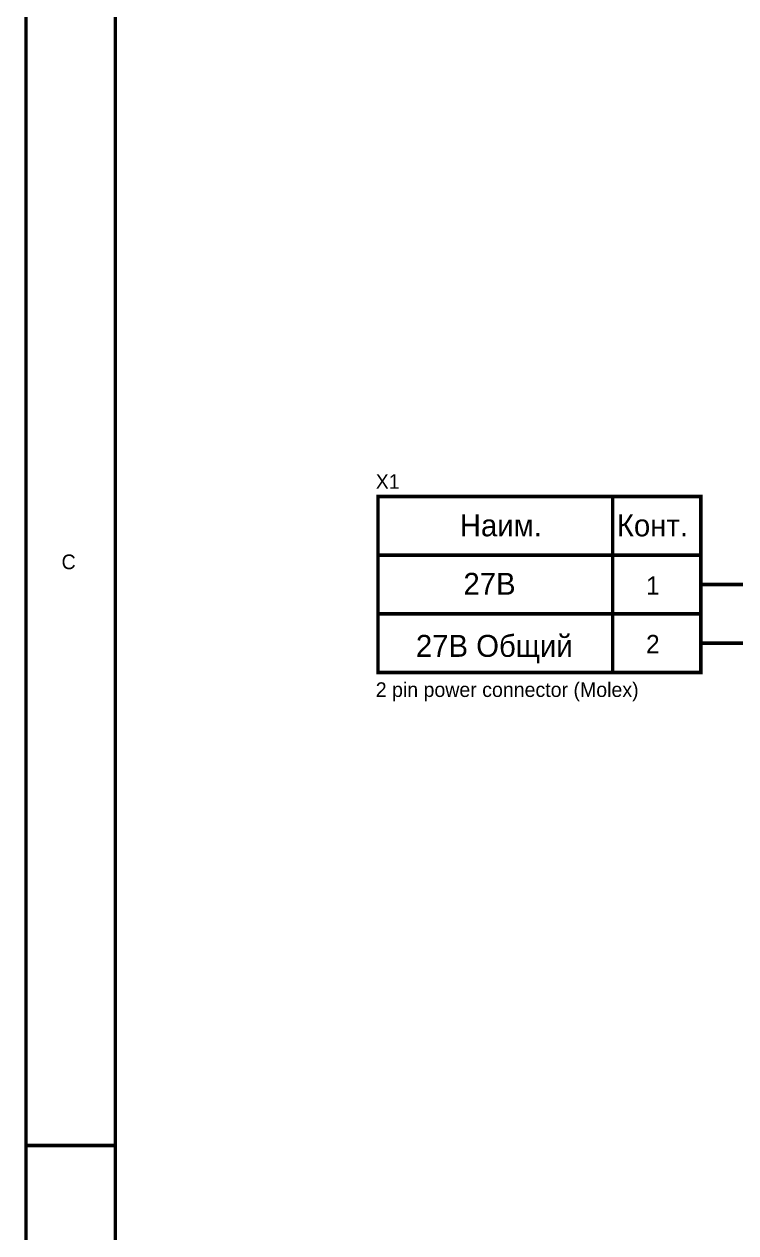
# Model space of a CAD drawing. Header units: millimetres. Extents: x 0 to 567, y 0 to 399.
# Drawn here: x -0.1 to 60.6, y 92.2 to 195.2 of the extents above; entities that cross this region are included whole.
import ezdxf

# ---------------------------------------------------------------- set-up
doc = ezdxf.new("R2010")
doc.units = ezdxf.units.MM
doc.layers.add('Sheet', color=255, linetype='Continuous')

msp = doc.modelspace()

# ---------------------------------------------------------------- linework, layer by layer
at = {"layer": 'Sheet'}
for points, const_width in [([(0.08, 398.78), (566.36, 398.78), (566.36, 0), (0.08, 0), (0.08, 398.78)], 0.3), ([(0.08, 398.78), (0.08, 0), (566.36, 0), (566.36, 398.78), (0.08, 398.78), (0.08, 398.78)], 0.0991), ([(7.7, 391.15), (558.74, 391.15), (558.74, 7.61), (7.7, 7.61), (7.7, 391.15)], 0.3), ([(7.7, 391.15), (7.7, 7.61), (558.74, 7.61), (558.74, 391.15), (7.7, 391.15), (7.7, 391.15)], 0.0991), ([(30.07, 154.99), (50.07, 154.99), (50.07, 139.99), (30.07, 139.99), (30.07, 154.99)], 0.3), ([(50.07, 154.99), (57.58, 154.99), (57.58, 139.99), (50.07, 139.99), (50.07, 154.99)], 0.3)]:
    msp.add_lwpolyline(points, close=True, dxfattribs=dict(at, const_width=const_width))
at = {"layer": 'Sheet', "const_width": 0.3}
for points in [[(30.07, 149.99), (57.58, 149.99)], [(57.58, 147.5), (62.57, 147.5)], [(30.07, 144.99), (57.58, 144.99)], [(57.58, 142.5), (62.57, 142.5)], [(0.08, 99.69), (7.7, 99.69)]]:
    msp.add_lwpolyline(points, dxfattribs=at)

# ---------------------------------------------------------------- texts
at = {"layer": 'Sheet'}
for s, height, p in [('X1', 1.245, (29.88, 155.65)), ('Наим.', 1.868, (37.04, 151.6)), ('Конт.', 1.868, (50.42, 151.6)), ('C', 1.25, (3.11, 148.8)), ('27В', 1.868, (37.35, 146.62)), ('1', 1.56, (52.91, 146.62)), ('27В Общий', 1.868, (33.3, 141.33)), ('2', 1.56, (52.91, 141.64)), ('2 pin power connector (Molex)', 1.2452, (29.88, 137.91))]:
    msp.add_text(s, height=height, dxfattribs=at).set_placement(p)

doc.saveas('drawing.dxf')
